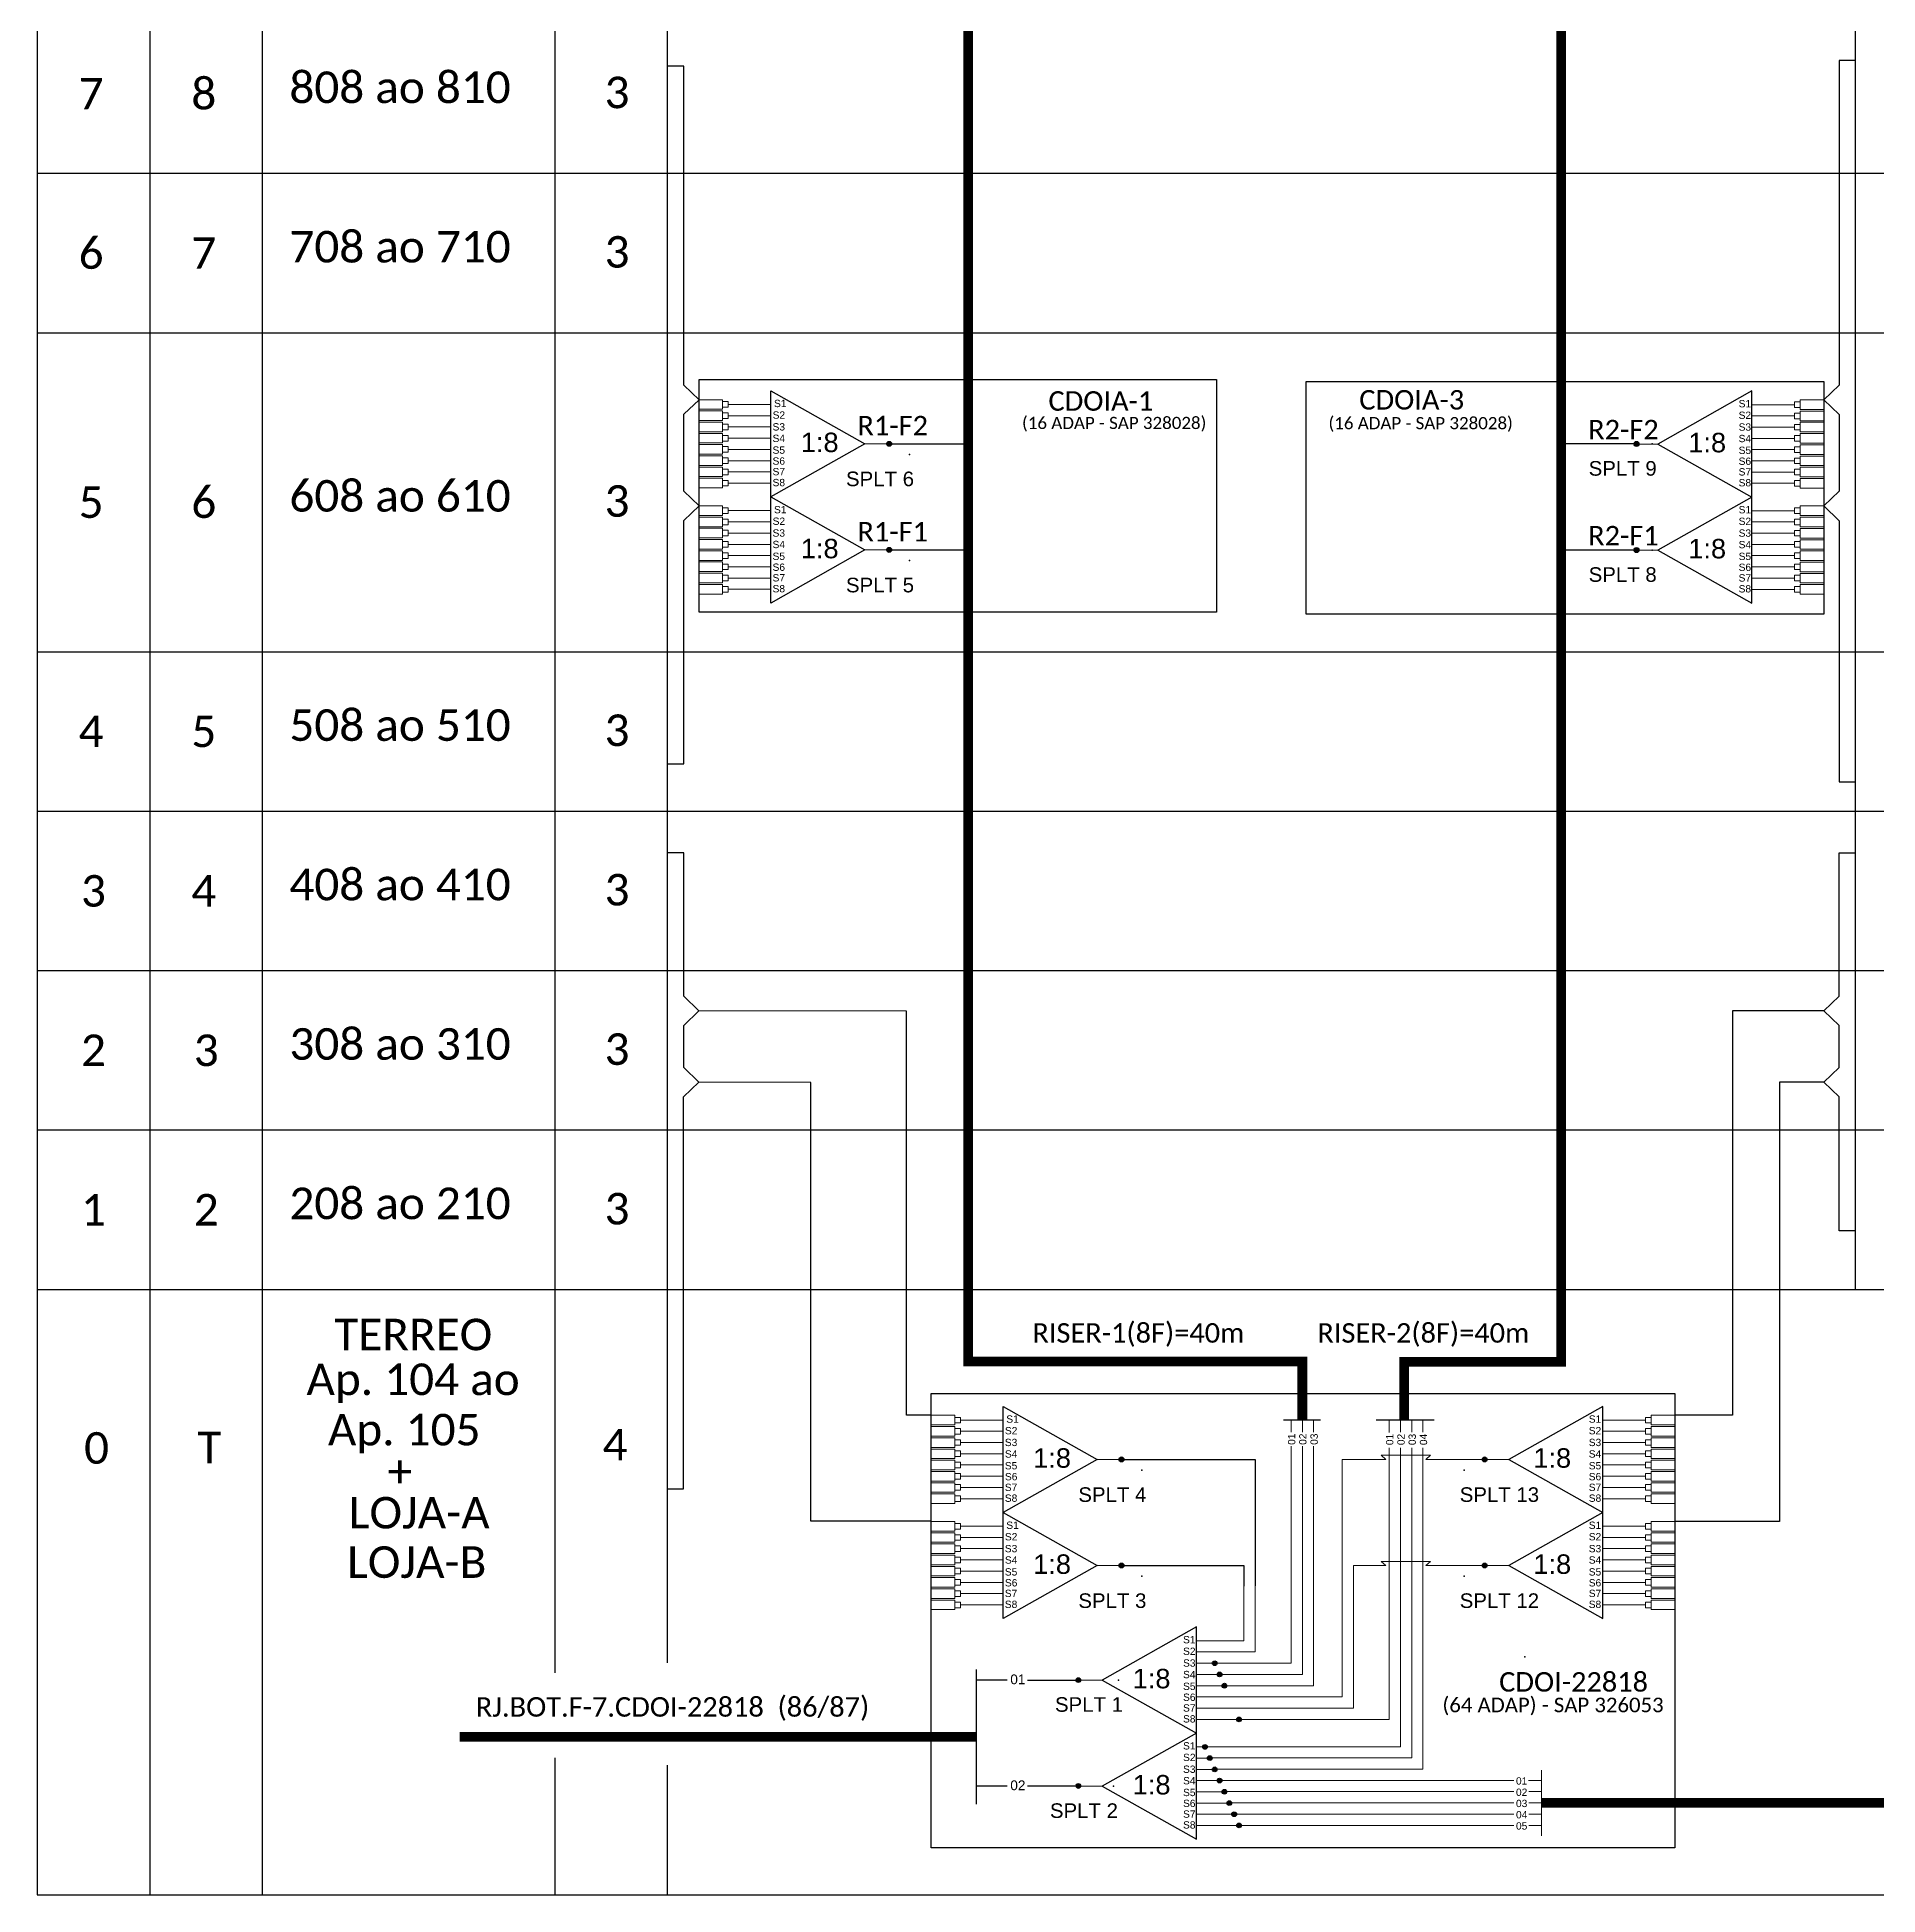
# Model space of a CAD drawing. Extents: x -4 to 837, y 1 to 595.
# Drawn here: x 460.9 to 649.9, y 247.9 to 438.6 of the extents above; entities that cross this region are included whole.
import ezdxf
from ezdxf.enums import TextEntityAlignment as Align

# ---------------------------------------------------------------- set-up
doc = ezdxf.new("R2010")
doc.units = 0
doc.styles.add('ARIAL', font='arial.ttf')
doc.styles.add('WMF-Calibri0', font='calibri.ttf')

# ---------------------------------------------------------------- blocks, each defined once
blk = doc.blocks.new('SPLITTER_')
blk.add_point((0, 0))
at = {"style": 'ARIAL', "flags": 4}
blk.add_attdef('SPLT', (0, -3.26), '', height=1.5, dxfattribs=at)
blk = doc.blocks.new('LEG_CDO64_DIR')
blk.add_point((0, 0))
at = {"color": 1, "style": 'WMF-Calibri0', "flags": 4}
blk.add_attdef('CDO', (-2.62, -3.57), '', height=2, dxfattribs=at)
blk.add_attdef('MODELO', text='', height=1.5, dxfattribs=at).set_placement((-1.52, -5.5), align=Align.CENTER)
blk = doc.blocks.new('SPLT_1-8_SC-APC_ESQ')
at = {"color": 3, "lineweight": 0}
for points in [[(2.41, -3.02), (0, -3.02)], [(2.41, -3.02), (2.41, -4)], [(2.99, -3.51), (7.37, -3.51)], [(2.41, -4), (0, -4)], [(2.41, -4.17), (0, -4.17)], [(2.41, -5.16), (0, -5.16)], [(2.41, -5.32), (0, -5.32)], [(2.41, -4.17), (2.41, -5.16)], [(2.41, -5.32), (2.41, -6.31)], [(7.37, -4.66), (2.99, -4.66)], [(2.41, -6.31), (0, -6.31)], [(2.41, -6.48), (0, -6.48)], [(2.41, -7.46), (0, -7.46)], [(2.41, -7.63), (0, -7.63)], [(2.41, -6.48), (2.41, -7.46)], [(2.41, -7.63), (2.41, -8.62)], [(7.37, -5.82), (2.99, -5.82)], [(7.37, -6.97), (2.99, -6.97)], [(2.41, -8.62), (0, -8.62)], [(2.41, -8.78), (0, -8.78)], [(2.41, -8.78), (2.41, -9.77)], [(7.37, -8.12), (2.99, -8.12)], [(7.37, -9.28), (2.99, -9.28)], [(2.41, -9.77), (0, -9.77)], [(2.41, -9.94), (0, -9.94)], [(2.41, -10.92), (0, -10.92)], [(2.41, -11.09), (0, -11.09)], [(2.41, -9.94), (2.41, -10.92)], [(2.41, -11.09), (2.41, -12.08)], [(7.37, -10.43), (2.99, -10.43)], [(2.41, -12.08), (0, -12.08)], [(7.37, -11.58), (2.99, -11.58)]]:
    blk.add_lwpolyline(points, dxfattribs=at)
for points in [[(2.99, -3.22), (2.41, -3.22), (2.41, -3.8), (2.99, -3.8)], [(2.99, -4.38), (2.41, -4.38), (2.41, -4.95), (2.99, -4.95)], [(2.99, -5.53), (2.41, -5.53), (2.41, -6.1), (2.99, -6.1)], [(2.99, -6.68), (2.41, -6.68), (2.41, -7.26), (2.99, -7.26)], [(2.99, -7.84), (2.41, -7.84), (2.41, -8.41), (2.99, -8.41)], [(2.99, -8.99), (2.41, -8.99), (2.41, -9.56), (2.99, -9.56)], [(2.99, -10.14), (2.41, -10.14), (2.41, -10.72), (2.99, -10.72)], [(2.99, -11.3), (2.41, -11.3), (2.41, -11.87), (2.99, -11.87)]]:
    blk.add_lwpolyline(points, close=True, dxfattribs=at)
at = {"color": 1}
blk.add_lwpolyline([(7.37, -2.1), (17.04, -7.55), (7.37, -13), (7.37, -2.1)], dxfattribs=at)
at = {"color": 1, "lineweight": 0}
blk.add_lwpolyline([(17.04, -7.55), (19.26, -7.55)], dxfattribs=at)
at = {"color": 1, "style": 'ARIAL'}
for s, height, p in [('S1', 0.75, (7.7, -3.78)), ('S3', 0.75, (7.55, -6.18)), ('S2', 0.75, (7.56, -4.97)), ('S4', 0.75, (7.55, -7.36)), ('1:8', 2, (10.45, -8.4)), ('S5', 0.75, (7.55, -8.57)), ('S6', 0.75, (7.55, -9.69)), ('S7', 0.75, (7.55, -10.78)), ('S8', 0.75, (7.55, -11.9))]:
    blk.add_text(s, height=height, dxfattribs=at).set_placement(p)
blk = doc.blocks.new('SPLT_1-8_SC-APC')
at = {"color": 1}
blk.add_lwpolyline([(-7.37, -2.1), (-17.04, -7.55), (-7.37, -13), (-7.37, -2.1)], dxfattribs=at)
at = {"color": 3, "lineweight": 0}
for points in [[(-2.99, -3.51), (-7.37, -3.51)], [(-2.41, -3.02), (-2.41, -4)], [(-2.41, -3.02), (0, -3.02)], [(-7.37, -4.66), (-2.99, -4.66)], [(-2.41, -4), (0, -4)], [(-2.41, -4.17), (-2.41, -5.16)], [(-2.41, -4.17), (0, -4.17)], [(-2.41, -5.16), (0, -5.16)], [(-2.41, -5.32), (-2.41, -6.31)], [(-2.41, -5.32), (0, -5.32)], [(-7.37, -5.82), (-2.99, -5.82)], [(-7.37, -6.97), (-2.99, -6.97)], [(-2.41, -6.31), (0, -6.31)], [(-2.41, -6.48), (-2.41, -7.46)], [(-2.41, -6.48), (0, -6.48)], [(-2.41, -7.46), (0, -7.46)], [(-2.41, -7.63), (-2.41, -8.62)], [(-2.41, -7.63), (0, -7.63)], [(-7.37, -8.12), (-2.99, -8.12)], [(-7.37, -9.28), (-2.99, -9.28)], [(-2.41, -8.62), (0, -8.62)], [(-2.41, -8.78), (-2.41, -9.77)], [(-2.41, -8.78), (0, -8.78)], [(-7.37, -10.43), (-2.99, -10.43)], [(-2.41, -9.77), (0, -9.77)], [(-2.41, -9.94), (-2.41, -10.92)], [(-2.41, -9.94), (0, -9.94)], [(-2.41, -10.92), (0, -10.92)], [(-2.41, -11.09), (-2.41, -12.08)], [(-2.41, -11.09), (0, -11.09)], [(-7.37, -11.58), (-2.99, -11.58)], [(-2.41, -12.08), (0, -12.08)]]:
    blk.add_lwpolyline(points, dxfattribs=at)
for points in [[(-2.99, -3.22), (-2.41, -3.22), (-2.41, -3.8), (-2.99, -3.8)], [(-2.99, -4.38), (-2.41, -4.38), (-2.41, -4.95), (-2.99, -4.95)], [(-2.99, -5.53), (-2.41, -5.53), (-2.41, -6.1), (-2.99, -6.1)], [(-2.99, -6.68), (-2.41, -6.68), (-2.41, -7.26), (-2.99, -7.26)], [(-2.99, -7.84), (-2.41, -7.84), (-2.41, -8.41), (-2.99, -8.41)], [(-2.99, -8.99), (-2.41, -8.99), (-2.41, -9.56), (-2.99, -9.56)], [(-2.99, -10.14), (-2.41, -10.14), (-2.41, -10.72), (-2.99, -10.72)], [(-2.99, -11.3), (-2.41, -11.3), (-2.41, -11.87), (-2.99, -11.87)]]:
    blk.add_lwpolyline(points, close=True, dxfattribs=at)
at = {"color": 1, "lineweight": 0}
blk.add_lwpolyline([(-17.04, -7.55), (-19.26, -7.55)], dxfattribs=at)
at = {"color": 1, "style": 'ARIAL'}
for s, height, p in [('S1', 0.75, (-8.74, -3.78)), ('S2', 0.75, (-8.74, -4.97)), ('S3', 0.75, (-8.74, -6.18)), ('1:8', 2, (-13.91, -8.4)), ('S4', 0.75, (-8.74, -7.36)), ('S5', 0.75, (-8.74, -8.57)), ('S6', 0.75, (-8.74, -9.69)), ('S7', 0.75, (-8.74, -10.78)), ('S8', 0.75, (-8.74, -11.9))]:
    blk.add_text(s, height=height, dxfattribs=at).set_placement(p)

msp = doc.modelspace()

# ---------------------------------------------------------------- hatches: boundary and pattern name
h = msp.add_hatch(color=3)
h.dxf.hatch_style = 1
edge = h.paths.add_edge_path()
edge.add_arc((548.36, 396.85), 0.256, 0, 360)
h = msp.add_hatch(color=3)
h.dxf.hatch_style = 1
edge = h.paths.add_edge_path()
edge.add_arc((625.1, 396.84), 0.256, 0, 360)
h = msp.add_hatch(color=3)
h.dxf.hatch_style = 1
edge = h.paths.add_edge_path()
edge.add_arc((548.36, 385.96), 0.256, 0, 360)
h = msp.add_hatch(color=3)
h.dxf.hatch_style = 1
edge = h.paths.add_edge_path()
edge.add_arc((625.1, 385.94), 0.256, 0, 360)
h = msp.add_hatch(color=3)
h.dxf.hatch_style = 1
edge = h.paths.add_edge_path()
edge.add_arc((572.21, 292.57), 0.256, 0, 360)
h = msp.add_hatch(color=3)
h.dxf.hatch_style = 1
edge = h.paths.add_edge_path()
edge.add_arc((609.51, 292.57), 0.256, 0, 360)
h = msp.add_hatch(color=3)
h.dxf.hatch_style = 1
edge = h.paths.add_edge_path()
edge.add_arc((572.21, 281.68), 0.256, 0, 360)
h = msp.add_hatch(color=3)
h.dxf.hatch_style = 1
edge = h.paths.add_edge_path()
edge.add_arc((609.51, 281.68), 0.256, 0, 360)
h = msp.add_hatch(color=3)
h.dxf.hatch_style = 1
edge = h.paths.add_edge_path()
edge.add_arc((581.79, 271.65), 0.242, 0, 360)
h = msp.add_hatch(color=3)
h.dxf.hatch_style = 1
edge = h.paths.add_edge_path()
edge.add_arc((567.79, 269.92), 0.242, 0, 360)
h = msp.add_hatch(color=3)
h.dxf.hatch_style = 1
edge = h.paths.add_edge_path()
edge.add_arc((582.29, 270.5), 0.242, 0, 360)
h = msp.add_hatch(color=3)
h.dxf.hatch_style = 1
edge = h.paths.add_edge_path()
edge.add_arc((582.79, 269.34), 0.242, 0, 360)
h = msp.add_hatch(color=3)
h.dxf.hatch_style = 1
edge = h.paths.add_edge_path()
edge.add_arc((584.29, 265.88), 0.242, 0, 360)
h = msp.add_hatch(color=3)
h.dxf.hatch_style = 1
edge = h.paths.add_edge_path()
edge.add_arc((580.79, 263.06), 0.242, 0, 360)
h = msp.add_hatch(color=3)
h.dxf.hatch_style = 1
edge = h.paths.add_edge_path()
edge.add_arc((581.29, 261.9), 0.242, 0, 360)
h = msp.add_hatch(color=3)
h.dxf.hatch_style = 1
edge = h.paths.add_edge_path()
edge.add_arc((581.79, 260.75), 0.242, 0, 360)
h = msp.add_hatch(color=3)
h.dxf.hatch_style = 1
edge = h.paths.add_edge_path()
edge.add_arc((582.29, 259.6), 0.242, 0, 360)
h = msp.add_hatch(color=3)
h.dxf.hatch_style = 1
edge = h.paths.add_edge_path()
edge.add_arc((567.79, 259.04), 0.242, 0, 360)
h = msp.add_hatch(color=3)
h.dxf.hatch_style = 1
edge = h.paths.add_edge_path()
edge.add_arc((582.79, 258.45), 0.242, 0, 360)
h = msp.add_hatch(color=3)
h.dxf.hatch_style = 1
edge = h.paths.add_edge_path()
edge.add_arc((583.29, 257.29), 0.242, 0, 360)
h = msp.add_hatch(color=3)
h.dxf.hatch_style = 1
edge = h.paths.add_edge_path()
edge.add_arc((583.79, 256.14), 0.242, 0, 360)
h = msp.add_hatch(color=3)
h.dxf.hatch_style = 1
edge = h.paths.add_edge_path()
edge.add_arc((584.29, 254.99), 0.242, 0, 360)

# ---------------------------------------------------------------- linework, layer by layer
at = {"color": 6}
msp.add_line((625.07, 385.94), (617.23, 385.94), dxfattribs=at)
for points in [[(460.88, 528.81), (460.88, 247.86), (807.74, 247.86), (807.74, 528.81)], [(484.02, 247.86), (484.02, 528.81)], [(525.61, 271.68), (525.61, 528.81)], [(647.55, 528.81), (647.55, 310.02)], [(472.45, 524.7), (472.45, 247.86)], [(514.04, 520.58), (514.04, 270.67)], [(460.88, 424.63), (807.74, 424.63)], [(460.88, 408.26), (807.74, 408.26)], [(460.88, 375.51), (807.74, 375.51)], [(460.88, 359.14), (807.74, 359.14)], [(460.88, 342.77), (807.74, 342.77)], [(460.88, 326.4), (807.74, 326.4)], [(460.88, 310.02), (807.74, 310.02)], [(514.04, 261.94), (514.04, 247.86)], [(525.61, 247.86), (525.61, 261.19)]]:
    msp.add_lwpolyline(points)
at = {"color": 6, "const_width": 1}
msp.add_lwpolyline([(617.36, 478.22), (617.36, 302.59), (601.25, 302.59), (601.25, 296.65)], dxfattribs=at)
at = {"color": 5, "const_width": 1}
msp.add_lwpolyline([(556.48, 466.75), (556.48, 302.63), (590.79, 302.63), (590.79, 296.69)], dxfattribs=at)
at = {"color": 30, "const_width": 1}
msp.add_lwpolyline([(615.34, 257.3), (761.6, 257.3), (761.6, 466.75)], dxfattribs=at)
at = {"color": 3}
for points in [[(525.61, 363.98), (527.27, 363.98), (527.27, 388.98), (528.84, 390.49), (527.27, 391.99), (527.27, 399.88), (528.84, 401.38), (527.27, 402.89), (527.27, 435.64), (525.62, 435.64)], [(647.56, 436.21), (645.91, 436.21), (645.9, 402.87), (644.33, 401.37), (645.9, 399.86), (645.9, 391.98), (644.33, 390.47), (645.9, 388.96), (645.9, 362.15), (647.55, 362.15)], [(525.6, 289.56), (527.26, 289.56), (527.26, 329.81), (528.83, 331.31), (527.27, 332.82), (527.27, 337.12), (528.83, 338.63), (527.27, 340.14), (527.27, 354.85), (525.61, 354.85)], [(647.56, 316.03), (645.91, 316.03), (645.9, 329.81), (644.33, 331.31), (645.9, 332.82), (645.9, 337.12), (644.33, 338.63), (645.9, 340.14), (645.9, 354.85), (647.55, 354.85)], [(552.69, 297.1), (550.13, 297.1), (550.13, 338.6), (528.83, 338.63)], [(644.33, 338.63), (634.96, 338.63), (634.96, 297.1), (629.03, 297.1)], [(552.69, 286.22), (540.32, 286.22), (540.32, 331.28), (528.83, 331.31)], [(644.33, 331.31), (639.77, 331.31), (639.77, 286.19), (629.03, 286.19)], [(557.33, 269.93), (560.49, 269.93)], [(562.56, 269.92), (567.79, 269.92)]]:
    msp.add_lwpolyline(points, dxfattribs=at)
at = {"color": 1}
for points in [[(528.84, 403.44), (581.97, 403.44), (581.97, 379.55), (528.84, 379.55)], [(591.2, 403.26), (644.33, 403.26), (644.33, 379.37), (591.2, 379.37)], [(552.69, 299.33), (629.03, 299.33), (629.03, 252.68), (552.69, 252.68)]]:
    msp.add_lwpolyline(points, close=True, dxfattribs=at)
at = {"color": 5, "linetype": 'Continuous', "ltscale": 4}
for points in [[(548.36, 396.85), (556.2, 396.85)], [(548.36, 385.96), (556.2, 385.96)]]:
    msp.add_lwpolyline(points, dxfattribs=at)
at = {"color": 6}
for points in [[(625.07, 396.84), (617.23, 396.84)], [(598.36, 296.65), (604.33, 296.65)]]:
    msp.add_lwpolyline(points, dxfattribs=at)
at = {"color": 1}
for points in [[(560.06, 298.02), (569.73, 292.57), (560.06, 287.12), (560.06, 298.02)], [(621.66, 298.02), (611.99, 292.57), (621.66, 287.12), (621.66, 298.02)], [(560.06, 287.12), (569.73, 281.68), (560.06, 276.23), (560.06, 287.12)], [(621.66, 287.12), (611.99, 281.68), (621.66, 276.23), (621.66, 287.12)], [(579.91, 275.37), (570.24, 269.92), (579.91, 264.47), (579.91, 275.37)], [(557.33, 257.18), (557.33, 270.99)], [(579.91, 264.47), (570.24, 259.02), (579.91, 253.57), (579.91, 264.47)]]:
    msp.add_lwpolyline(points, dxfattribs=at)
at = {"color": 3, "lineweight": 0}
for points in [[(555.11, 297.1), (552.69, 297.1)], [(555.11, 296.11), (552.69, 296.11)], [(555.11, 295.95), (552.69, 295.95)], [(555.11, 297.1), (555.11, 296.11)], [(555.11, 295.95), (555.11, 294.96)], [(555.69, 296.61), (560.06, 296.61)], [(626.04, 296.61), (621.66, 296.61)], [(626.61, 297.1), (626.61, 296.11)], [(626.61, 297.1), (629.03, 297.1)], [(626.61, 296.11), (629.03, 296.11)], [(626.61, 295.95), (626.61, 294.96)], [(626.61, 295.95), (629.03, 295.95)], [(555.11, 294.96), (552.69, 294.96)], [(555.11, 294.8), (552.69, 294.8)], [(555.11, 293.81), (552.69, 293.81)], [(555.11, 294.8), (555.11, 293.81)], [(560.06, 295.46), (555.69, 295.46)], [(560.06, 294.3), (555.69, 294.3)], [(621.66, 295.46), (626.04, 295.46)], [(621.66, 294.3), (626.04, 294.3)], [(626.61, 294.96), (629.03, 294.96)], [(626.61, 294.8), (626.61, 293.81)], [(626.61, 294.8), (629.03, 294.8)], [(626.61, 293.81), (629.03, 293.81)], [(555.11, 293.64), (552.69, 293.64)], [(555.11, 292.66), (552.69, 292.66)], [(555.11, 292.49), (552.69, 292.49)], [(555.11, 293.64), (555.11, 292.66)], [(555.11, 292.49), (555.11, 291.5)], [(560.06, 293.15), (555.69, 293.15)], [(560.06, 292), (555.69, 292)], [(621.66, 293.15), (626.04, 293.15)], [(621.66, 292), (626.04, 292)], [(626.61, 293.64), (626.61, 292.66)], [(626.61, 293.64), (629.03, 293.64)], [(626.61, 292.66), (629.03, 292.66)], [(626.61, 292.49), (626.61, 291.5)], [(626.61, 292.49), (629.03, 292.49)], [(555.11, 291.5), (552.69, 291.5)], [(555.11, 291.34), (552.69, 291.34)], [(555.11, 290.35), (552.69, 290.35)], [(555.11, 290.18), (552.69, 290.18)], [(555.11, 291.34), (555.11, 290.35)], [(555.11, 290.18), (555.11, 289.2)], [(560.06, 290.84), (555.69, 290.84)], [(621.66, 290.84), (626.04, 290.84)], [(626.61, 291.5), (629.03, 291.5)], [(626.61, 291.34), (626.61, 290.35)], [(626.61, 291.34), (629.03, 291.34)], [(626.61, 290.35), (629.03, 290.35)], [(626.61, 290.18), (626.61, 289.2)], [(626.61, 290.18), (629.03, 290.18)], [(555.11, 289.2), (552.69, 289.2)], [(555.11, 289.03), (552.69, 289.03)], [(555.11, 288.04), (552.69, 288.04)], [(555.11, 289.03), (555.11, 288.04)], [(560.06, 289.69), (555.69, 289.69)], [(560.06, 288.54), (555.69, 288.54)], [(621.66, 289.69), (626.04, 289.69)], [(621.66, 288.54), (626.04, 288.54)], [(626.61, 289.2), (629.03, 289.2)], [(626.61, 289.03), (626.61, 288.04)], [(626.61, 289.03), (629.03, 289.03)], [(626.61, 288.04), (629.03, 288.04)], [(555.11, 286.2), (552.69, 286.2)], [(555.11, 286.2), (555.11, 285.22)], [(626.61, 286.2), (626.61, 285.22)], [(626.61, 286.2), (629.03, 286.2)], [(555.11, 285.22), (552.69, 285.22)], [(555.11, 285.05), (552.69, 285.05)], [(555.11, 285.05), (555.11, 284.06)], [(555.69, 285.71), (560.06, 285.71)], [(560.06, 284.56), (555.69, 284.56)], [(626.04, 285.71), (621.66, 285.71)], [(621.66, 284.56), (626.04, 284.56)], [(626.61, 285.22), (629.03, 285.22)], [(626.61, 285.05), (626.61, 284.06)], [(626.61, 285.05), (629.03, 285.05)], [(555.11, 284.06), (552.69, 284.06)], [(555.11, 283.9), (552.69, 283.9)], [(555.11, 282.91), (552.69, 282.91)], [(555.11, 282.75), (552.69, 282.75)], [(555.11, 283.9), (555.11, 282.91)], [(555.11, 282.75), (555.11, 281.76)], [(560.06, 283.41), (555.69, 283.41)], [(621.66, 283.41), (626.04, 283.41)], [(626.61, 284.06), (629.03, 284.06)], [(626.61, 283.9), (626.61, 282.91)], [(626.61, 283.9), (629.03, 283.9)], [(626.61, 282.91), (629.03, 282.91)], [(626.61, 282.75), (626.61, 281.76)], [(626.61, 282.75), (629.03, 282.75)], [(555.11, 281.76), (552.69, 281.76)], [(555.11, 281.59), (552.69, 281.59)], [(555.11, 280.61), (552.69, 280.61)], [(555.11, 280.44), (552.69, 280.44)], [(555.11, 281.59), (555.11, 280.61)], [(555.11, 280.44), (555.11, 279.45)], [(560.06, 282.25), (555.69, 282.25)], [(560.06, 281.1), (555.69, 281.1)], [(621.66, 282.25), (626.04, 282.25)], [(621.66, 281.1), (626.04, 281.1)], [(626.61, 281.76), (629.03, 281.76)], [(626.61, 281.59), (626.61, 280.61)], [(626.61, 281.59), (629.03, 281.59)], [(626.61, 280.61), (629.03, 280.61)], [(626.61, 280.44), (626.61, 279.45)], [(626.61, 280.44), (629.03, 280.44)], [(555.11, 279.45), (552.69, 279.45)], [(555.11, 279.29), (552.69, 279.29)], [(555.11, 279.29), (555.11, 278.3)], [(560.06, 279.95), (555.69, 279.95)], [(560.06, 278.79), (555.69, 278.79)], [(621.66, 279.95), (626.04, 279.95)], [(621.66, 278.79), (626.04, 278.79)], [(626.61, 279.45), (629.03, 279.45)], [(626.61, 279.29), (626.61, 278.3)], [(626.61, 279.29), (629.03, 279.29)], [(555.11, 278.3), (552.69, 278.3)], [(555.11, 278.13), (552.69, 278.13)], [(555.11, 277.15), (552.69, 277.15)], [(555.11, 278.13), (555.11, 277.15)], [(560.06, 277.64), (555.69, 277.64)], [(621.66, 277.64), (626.04, 277.64)], [(626.61, 278.3), (629.03, 278.3)], [(626.61, 278.13), (626.61, 277.15)], [(626.61, 278.13), (629.03, 278.13)], [(626.61, 277.15), (629.03, 277.15)]]:
    msp.add_lwpolyline(points, dxfattribs=at)
for points in [[(555.69, 296.89), (555.11, 296.89), (555.11, 296.32), (555.69, 296.32)], [(555.69, 295.74), (555.11, 295.74), (555.11, 295.17), (555.69, 295.17)], [(626.04, 296.89), (626.61, 296.89), (626.61, 296.32), (626.04, 296.32)], [(626.04, 295.74), (626.61, 295.74), (626.61, 295.17), (626.04, 295.17)], [(555.69, 294.59), (555.11, 294.59), (555.11, 294.02), (555.69, 294.02)], [(626.04, 294.59), (626.61, 294.59), (626.61, 294.02), (626.04, 294.02)], [(555.69, 293.44), (555.11, 293.44), (555.11, 292.86), (555.69, 292.86)], [(555.69, 292.28), (555.11, 292.28), (555.11, 291.71), (555.69, 291.71)], [(626.04, 293.44), (626.61, 293.44), (626.61, 292.86), (626.04, 292.86)], [(626.04, 292.28), (626.61, 292.28), (626.61, 291.71), (626.04, 291.71)], [(555.69, 291.13), (555.11, 291.13), (555.11, 290.56), (555.69, 290.56)], [(555.69, 289.98), (555.11, 289.98), (555.11, 289.4), (555.69, 289.4)], [(626.04, 291.13), (626.61, 291.13), (626.61, 290.56), (626.04, 290.56)], [(626.04, 289.98), (626.61, 289.98), (626.61, 289.4), (626.04, 289.4)], [(555.69, 288.82), (555.11, 288.82), (555.11, 288.25), (555.69, 288.25)], [(626.04, 288.82), (626.61, 288.82), (626.61, 288.25), (626.04, 288.25)], [(555.69, 286), (555.11, 286), (555.11, 285.42), (555.69, 285.42)], [(555.69, 284.84), (555.11, 284.84), (555.11, 284.27), (555.69, 284.27)], [(626.04, 286), (626.61, 286), (626.61, 285.42), (626.04, 285.42)], [(626.04, 284.84), (626.61, 284.84), (626.61, 284.27), (626.04, 284.27)], [(555.69, 283.69), (555.11, 283.69), (555.11, 283.12), (555.69, 283.12)], [(555.69, 282.54), (555.11, 282.54), (555.11, 281.97), (555.69, 281.97)], [(626.04, 283.69), (626.61, 283.69), (626.61, 283.12), (626.04, 283.12)], [(626.04, 282.54), (626.61, 282.54), (626.61, 281.97), (626.04, 281.97)], [(555.69, 281.39), (555.11, 281.39), (555.11, 280.81), (555.69, 280.81)], [(626.04, 281.39), (626.61, 281.39), (626.61, 280.81), (626.04, 280.81)], [(555.69, 280.23), (555.11, 280.23), (555.11, 279.66), (555.69, 279.66)], [(555.69, 279.08), (555.11, 279.08), (555.11, 278.51), (555.69, 278.51)], [(626.04, 280.23), (626.61, 280.23), (626.61, 279.66), (626.04, 279.66)], [(626.04, 279.08), (626.61, 279.08), (626.61, 278.51), (626.04, 278.51)], [(555.69, 277.93), (555.11, 277.93), (555.11, 277.35), (555.69, 277.35)], [(626.04, 277.93), (626.61, 277.93), (626.61, 277.35), (626.04, 277.35)]]:
    msp.add_lwpolyline(points, close=True, dxfattribs=at)
at = {"color": 5}
msp.add_lwpolyline([(588.87, 296.65), (592.65, 296.65)], dxfattribs=at)
at = {"color": 5, "lineweight": 0}
for points in [[(589.63, 296.65), (589.63, 295.36)], [(590.79, 296.65), (590.79, 295.37)], [(591.95, 296.65), (591.95, 295.37)], [(582.03, 271.65), (589.63, 271.65), (589.63, 293.94)], [(582.53, 270.5), (590.79, 270.5), (590.79, 293.94)], [(583.03, 269.34), (591.95, 269.34), (591.95, 293.94)]]:
    msp.add_lwpolyline(points, dxfattribs=at)
at = {"color": 6, "lineweight": 0}
for points in [[(599.71, 296.65), (599.71, 295.33)], [(600.86, 296.65), (600.86, 295.37)], [(602.02, 296.65), (602.02, 295.36)], [(603.18, 296.65), (603.18, 295.37)], [(600.86, 293.75), (600.86, 263.06), (581.03, 263.06)], [(602.02, 293.75), (602.02, 261.92), (581.28, 261.92)], [(581.78, 260.77), (603.18, 260.77), (603.18, 293.75)], [(584.53, 265.88), (599.71, 265.88), (599.71, 293.75)]]:
    msp.add_lwpolyline(points, dxfattribs=at)
at = {"color": 1, "lineweight": 0}
for points in [[(569.73, 292.57), (571.95, 292.57)], [(611.99, 292.57), (609.77, 292.57)], [(569.73, 281.68), (571.95, 281.68)], [(611.99, 281.68), (609.77, 281.68)], [(570.24, 269.92), (568.02, 269.92)], [(570.24, 259.02), (568.02, 259.02)]]:
    msp.add_lwpolyline(points, dxfattribs=at)
at = {"color": 7, "linetype": 'Continuous', "ltscale": 4}
for points in [[(572.21, 292.57), (585.95, 292.57), (585.95, 279.58)], [(572.21, 281.68), (584.8, 281.68), (584.8, 279.55)]]:
    msp.add_lwpolyline(points, dxfattribs=at)
at = {"color": 7, "lineweight": 0}
for points in [[(579.91, 268.19), (594.88, 268.19), (594.88, 292.57)], [(599.38, 292.57), (594.88, 292.57), (594.88, 292.57)], [(599.38, 292.57), (598.88, 293), (601.16, 293)], [(603.46, 292.57), (603.95, 293), (601.16, 293)], [(609.51, 292.57), (603.46, 292.57)], [(579.91, 267.04), (596.04, 267.04), (596.04, 281.68)], [(599.38, 281.68), (596.04, 281.68), (596.04, 281.68)], [(599.38, 281.68), (598.88, 282.1), (601.16, 282.1)], [(603.46, 281.68), (603.95, 282.1), (601.16, 282.1)], [(609.51, 281.68), (603.46, 281.68)], [(579.91, 272.8), (585.95, 272.8), (585.95, 279.58)], [(584.8, 279.55), (584.79, 273.95)], [(579.91, 273.95), (584.79, 273.95)], [(579.91, 271.65), (581.79, 271.65)], [(579.91, 270.5), (582.29, 270.5)], [(579.91, 269.34), (582.79, 269.34)], [(579.91, 265.88), (584.29, 265.88)], [(580.79, 263.06), (579.91, 263.06)], [(579.91, 261.9), (581.29, 261.9)], [(579.91, 260.75), (581.79, 260.75)], [(579.91, 259.6), (582.29, 259.6)], [(579.91, 258.45), (582.79, 258.45)], [(579.91, 257.29), (583.29, 257.29)], [(579.91, 256.14), (583.79, 256.14)], [(579.91, 254.99), (584.29, 254.99)]]:
    msp.add_lwpolyline(points, dxfattribs=at)
at = {"color": 1, "const_width": 1}
msp.add_lwpolyline([(504.27, 264.08), (557.33, 264.08)], dxfattribs=at)
at = {"color": 30, "lineweight": 0}
for points in [[(582.28, 259.61), (612.52, 259.61)], [(615.34, 259.61), (614.02, 259.61)], [(615.34, 260.67), (615.34, 253.93)], [(582.78, 258.46), (612.52, 258.46)], [(615.34, 258.46), (614.05, 258.46)], [(583.28, 257.31), (612.52, 257.31)], [(583.78, 256.15), (612.52, 256.15)], [(615.34, 257.3), (614.05, 257.3)], [(615.34, 256.14), (614.05, 256.14)], [(584.28, 255), (612.52, 255)], [(615.34, 254.99), (614.05, 254.99)]]:
    msp.add_lwpolyline(points, dxfattribs=at)
at = {"color": 2}
for points in [[(557.33, 259.06), (560.49, 259.06)], [(562.56, 259.04), (567.79, 259.04)]]:
    msp.add_lwpolyline(points, dxfattribs=at)
at = {"color": 3}
for centre, radius in [((548.36, 396.85), 0.256), ((625.1, 396.84), 0.256), ((548.36, 385.96), 0.256), ((625.1, 385.94), 0.256), ((572.21, 292.57), 0.256), ((609.51, 292.57), 0.256), ((572.21, 281.68), 0.256), ((609.51, 281.68), 0.256), ((581.79, 271.65), 0.242), ((567.79, 269.92), 0.242), ((582.29, 270.5), 0.242), ((582.79, 269.34), 0.242), ((584.29, 265.88), 0.242), ((580.79, 263.06), 0.242), ((581.29, 261.9), 0.242), ((581.79, 260.75), 0.242), ((582.29, 259.6), 0.242), ((567.79, 259.04), 0.242), ((582.79, 258.45), 0.242), ((583.29, 257.29), 0.242), ((583.79, 256.14), 0.242), ((584.29, 254.99), 0.242)]:
    msp.add_circle(centre, radius, dxfattribs=at)

# ---------------------------------------------------------------- block references
for p in [(528.84, 404.4), (528.84, 393.5)]:
    msp.add_blockref('SPLT_1-8_SC-APC_ESQ', p)
for p in [(644.33, 404.38), (644.33, 393.49)]:
    msp.add_blockref('SPLT_1-8_SC-APC', p, dxfattribs=at)
ref = msp.add_blockref('SPLITTER_', (626.72, 396.84), dxfattribs=dict(xscale=-1))
ref.add_attrib('SPLT', 'SPLT 9', (620.19, 393.58), dxfattribs={"height": 1.5, "style": 'ARIAL'})
ref = msp.add_blockref('SPLITTER_', (550.46, 395.76), dxfattribs=dict(xscale=-1))
ref.add_attrib('SPLT', 'SPLT 6', (543.93, 392.5), dxfattribs={"height": 1.5, "style": 'ARIAL'})
ref = msp.add_blockref('SPLITTER_', (626.72, 385.94), dxfattribs=dict(xscale=-1))
ref.add_attrib('SPLT', 'SPLT 8', (620.19, 382.68), dxfattribs={"height": 1.5, "style": 'ARIAL'})
ref = msp.add_blockref('SPLITTER_', (550.46, 384.86), dxfattribs=dict(xscale=-1))
ref.add_attrib('SPLT', 'SPLT 5', (543.93, 381.6), dxfattribs={"height": 1.5, "style": 'ARIAL'})
ref = msp.add_blockref('SPLITTER_', (574.32, 291.48), dxfattribs=dict(xscale=-1))
ref.add_attrib('SPLT', 'SPLT 4', (567.79, 288.21), dxfattribs={"height": 1.5, "style": 'ARIAL'})
ref = msp.add_blockref('SPLITTER_', (607.41, 291.48))
ref.add_attrib('SPLT', 'SPLT 13', (606.95, 288.21), dxfattribs={"height": 1.5, "style": 'ARIAL'})
ref = msp.add_blockref('SPLITTER_', (574.32, 280.58), dxfattribs=dict(xscale=-1))
ref.add_attrib('SPLT', 'SPLT 3', (567.79, 277.32), dxfattribs={"height": 1.5, "style": 'ARIAL'})
ref = msp.add_blockref('SPLITTER_', (607.41, 280.58))
ref.add_attrib('SPLT', 'SPLT 12', (606.95, 277.32), dxfattribs={"height": 1.5, "style": 'ARIAL'})
ref = msp.add_blockref('LEG_CDO64_DIR', (613.62, 272.31))
ref.add_attrib('CDO', 'CDOI-22818', (611, 268.73), dxfattribs={"color": 1, "height": 2, "style": 'WMF-Calibri0'})
ref.add_attrib('MODELO', '(64 ADAP) - SAP 326053', dxfattribs={"color": 1, "height": 1.5, "style": 'WMF-Calibri0'}).set_placement((616.53, 266.61), align=Align.CENTER)
ref = msp.add_blockref('SPLITTER_', (571.92, 269.92), dxfattribs=dict(xscale=-1))
ref.add_attrib('SPLT', 'SPLT 1', (565.39, 266.66), dxfattribs={"height": 1.5, "style": 'ARIAL'})
ref = msp.add_blockref('SPLITTER_', (571.4, 259.02), dxfattribs=dict(xscale=-1))
ref.add_attrib('SPLT', 'SPLT 2', (564.87, 255.76), dxfattribs={"height": 1.5, "style": 'ARIAL'})

# ---------------------------------------------------------------- texts
at = {"color": 7, "style": 'WMF-Calibri0'}
for s, p in [('808 ao 810', (486.78, 431.84)), ('708 ao 710', (486.78, 415.47)), ('608 ao 610', (486.78, 389.89)), ('508 ao 510', (486.78, 366.35)), ('408 ao 410', (486.78, 349.98)), ('308 ao 310', (486.78, 333.61)), ('208 ao 210', (486.78, 317.24)), ('TERREO', (491.39, 303.78)), ('Ap. 104 ao ', (488.53, 299.18)), (' Ap. 105', (489.59, 294.01)), ('+', (496.87, 289.71)), ('LOJA-A', (492.88, 285.48)), ('LOJA-B', (492.71, 280.41))]:
    msp.add_text(s, height=3.24, dxfattribs=at).set_placement(p)
at = {"color": 1}
for s, height, style, p in [('CDOIA-1', 2, 'WMF-Calibri0', (564.72, 400.25)), ('CDOIA-3', 2, 'WMF-Calibri0', (596.64, 400.37)), ('S2', 0.75, 'ARIAL', (560.25, 295.15)), ('S1', 0.75, 'ARIAL', (560.39, 296.34)), ('S1', 0.75, 'ARIAL', (620.2, 296.34)), ('S2', 0.75, 'ARIAL', (620.2, 295.15)), ('S3', 0.75, 'ARIAL', (560.24, 293.94)), ('1:8', 2, 'ARIAL', (563.15, 291.72)), ('1:8', 2, 'ARIAL', (614.51, 291.72)), ('S3', 0.75, 'ARIAL', (620.2, 293.94)), ('S5', 0.75, 'ARIAL', (560.24, 291.55)), ('S4', 0.75, 'ARIAL', (560.25, 292.76)), ('S4', 0.75, 'ARIAL', (620.2, 292.76)), ('S5', 0.75, 'ARIAL', (620.2, 291.55)), ('S6', 0.75, 'ARIAL', (560.25, 290.43)), ('S7', 0.75, 'ARIAL', (560.24, 289.33)), ('S6', 0.75, 'ARIAL', (620.2, 290.43)), ('S7', 0.75, 'ARIAL', (620.2, 289.33)), ('S8', 0.75, 'ARIAL', (560.24, 288.22)), ('S8', 0.75, 'ARIAL', (620.2, 288.22)), ('S1', 0.75, 'ARIAL', (560.39, 285.44)), ('S1', 0.75, 'ARIAL', (620.2, 285.44)), ('S2', 0.75, 'ARIAL', (560.25, 284.26)), ('S2', 0.75, 'ARIAL', (620.2, 284.26)), ('S3', 0.75, 'ARIAL', (560.24, 283.04)), ('S4', 0.75, 'ARIAL', (560.25, 281.87)), ('1:8', 2, 'ARIAL', (563.15, 280.82)), ('1:8', 2, 'ARIAL', (614.51, 280.82)), ('S3', 0.75, 'ARIAL', (620.2, 283.04)), ('S4', 0.75, 'ARIAL', (620.2, 281.87)), ('S5', 0.75, 'ARIAL', (560.24, 280.65)), ('S5', 0.75, 'ARIAL', (620.2, 280.65)), ('S6', 0.75, 'ARIAL', (560.25, 279.53)), ('S7', 0.75, 'ARIAL', (560.24, 278.44)), ('S6', 0.75, 'ARIAL', (620.2, 279.53)), ('S7', 0.75, 'ARIAL', (620.2, 278.44)), ('S8', 0.75, 'ARIAL', (560.24, 277.32)), ('S8', 0.75, 'ARIAL', (620.2, 277.32)), ('S1', 0.75, 'ARIAL', (578.54, 273.69)), ('S2', 0.75, 'ARIAL', (578.54, 272.5)), ('1:8', 2, 'ARIAL', (573.37, 269.07)), ('S3', 0.75, 'ARIAL', (578.54, 271.29)), ('S4', 0.75, 'ARIAL', (578.54, 270.11)), ('S5', 0.75, 'ARIAL', (578.54, 268.9)), ('RJ.BOT.F-7.CDOI-22818  (86/87)', 2, 'WMF-Calibri0', (505.92, 266.16)), ('S6', 0.75, 'ARIAL', (578.54, 267.78)), ('S7', 0.75, 'ARIAL', (578.54, 266.68)), ('S8', 0.75, 'ARIAL', (578.54, 265.56)), ('S1', 0.75, 'ARIAL', (578.54, 262.79)), ('S2', 0.75, 'ARIAL', (578.54, 261.6)), ('1:8', 2, 'ARIAL', (573.37, 258.17)), ('S3', 0.75, 'ARIAL', (578.54, 260.39)), ('S4', 0.75, 'ARIAL', (578.54, 259.21)), ('S5', 0.75, 'ARIAL', (578.54, 258)), ('S6', 0.75, 'ARIAL', (578.54, 256.88)), ('S7', 0.75, 'ARIAL', (578.54, 255.78)), ('S8', 0.75, 'ARIAL', (578.54, 254.67))]:
    msp.add_text(s, height=height, dxfattribs=dict(at, style=style)).set_placement(p)
at = {"color": 5, "style": 'WMF-Calibri0'}
for s, p in [('R1-F2', (545.11, 397.72)), ('R1-F1', (545.11, 386.83)), ('RISER-1(8F)=40m', (563.07, 304.56))]:
    msp.add_text(s, height=2, dxfattribs=at).set_placement(p)
at = {"color": 1, "style": 'WMF-Calibri0'}
for p in [(571.47, 398.37), (602.94, 398.35)]:
    msp.add_text('(16 ADAP - SAP 328028)', height=1.25, dxfattribs=at).set_placement(p, align=Align.CENTER)
at = {"color": 6, "style": 'WMF-Calibri0'}
for s, p in [('R2-F2', (620.14, 397.31)), ('R2-F1', (620.14, 386.42)), ('RISER-2(8F)=40m', (592.33, 304.56))]:
    msp.add_text(s, height=2, dxfattribs=at).set_placement(p)
at = {"style": 'ARIAL'}
for s, p in [('01', (589.69, 294.65)), ('02', (590.84, 294.65)), ('03', (592, 294.65)), ('01', (599.76, 294.62)), ('02', (600.92, 294.62)), ('03', (602.07, 294.62)), ('04', (603.23, 294.62))]:
    msp.add_text(s, height=0.75, rotation=90, dxfattribs=at).set_placement(p, align=Align.MIDDLE_CENTER)
for s, height, p in [('01', 1, (561.58, 269.99)), ('02', 1, (561.58, 259.11)), ('01', 0.75, (613.31, 259.56)), ('02', 0.75, (613.31, 258.4)), ('03', 0.75, (613.31, 257.25)), ('04', 0.75, (613.31, 256.09)), ('05', 0.75, (613.31, 254.94))]:
    msp.add_text(s, height=height, dxfattribs=at).set_placement(p, align=Align.MIDDLE_CENTER)
at = {"color": 7, "style": 'WMF-Calibri0'}
for tag, flags, p in [('7', 4, (466.42, 432.81)), ('8', 4, (477.99, 432.81)), ('3', 4, (520.42, 432.93)), ('6', 4, (466.42, 416.44)), ('7', 4, (477.99, 416.44)), ('3', 4, (520.42, 416.56)), ('5', 4, (466.42, 390.86)), ('6', 4, (477.99, 390.86)), ('3', 4, (520.42, 390.98)), ('4', 4, (466.42, 367.33)), ('5', 4, (477.99, 367.33)), ('3', 4, (520.42, 367.44)), ('3', 4, (466.66, 350.95)), ('4', 4, (477.99, 350.95)), ('3', 4, (520.42, 351.07)), ('2', 4, (466.66, 334.58)), ('3', 4, (478.24, 334.58)), ('3', 4, (520.42, 334.7)), ('1', 4, (466.66, 318.21)), ('2', 4, (478.24, 318.21)), ('3', 4, (520.42, 318.32)), ('4', 4, (520.22, 294.09)), ('0', 4, (466.98, 293.75)), ('T', 12, (478.56, 293.79))]:
    msp.add_attdef(tag, text='XX', height=3.24, dxfattribs=dict(at, flags=flags)).set_placement(p, align=Align.MIDDLE_CENTER)

doc.saveas('drawing.dxf')
